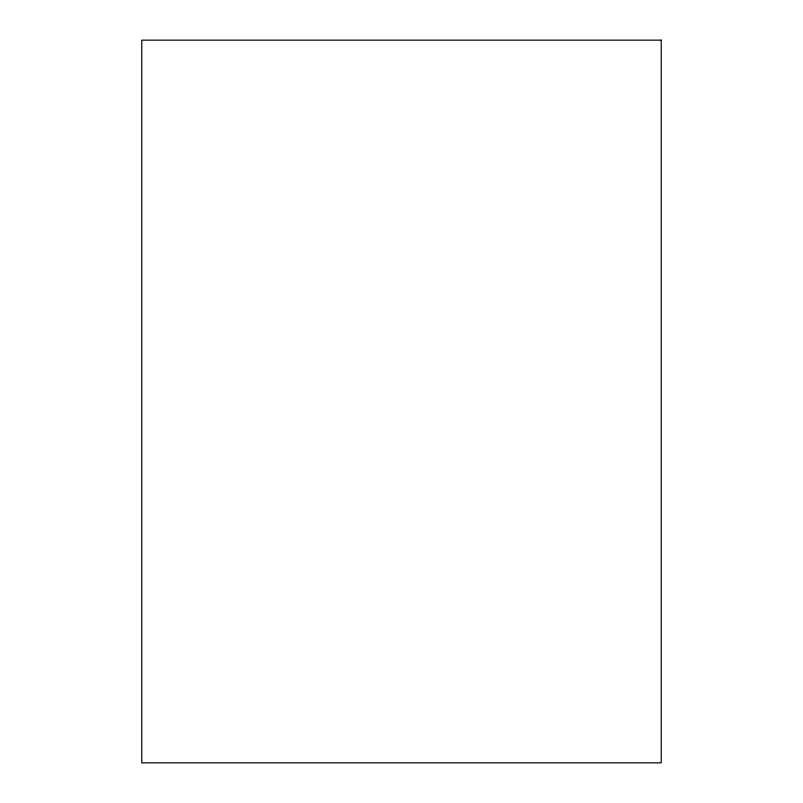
<?xml version="1.0" encoding="UTF-8"?>
<svg xmlns="http://www.w3.org/2000/svg" width="803" height="803" viewBox="0 0 803 803"><rect width="100%" height="100%" fill="white"/><g stroke="black" fill="none" stroke-linecap="round" stroke-linejoin="round"><path stroke-width="1.2" d="M661.22 40.15L141.78 40.15L141.78 762.85L661.22 762.85L661.22 40.15"/></g></svg>
